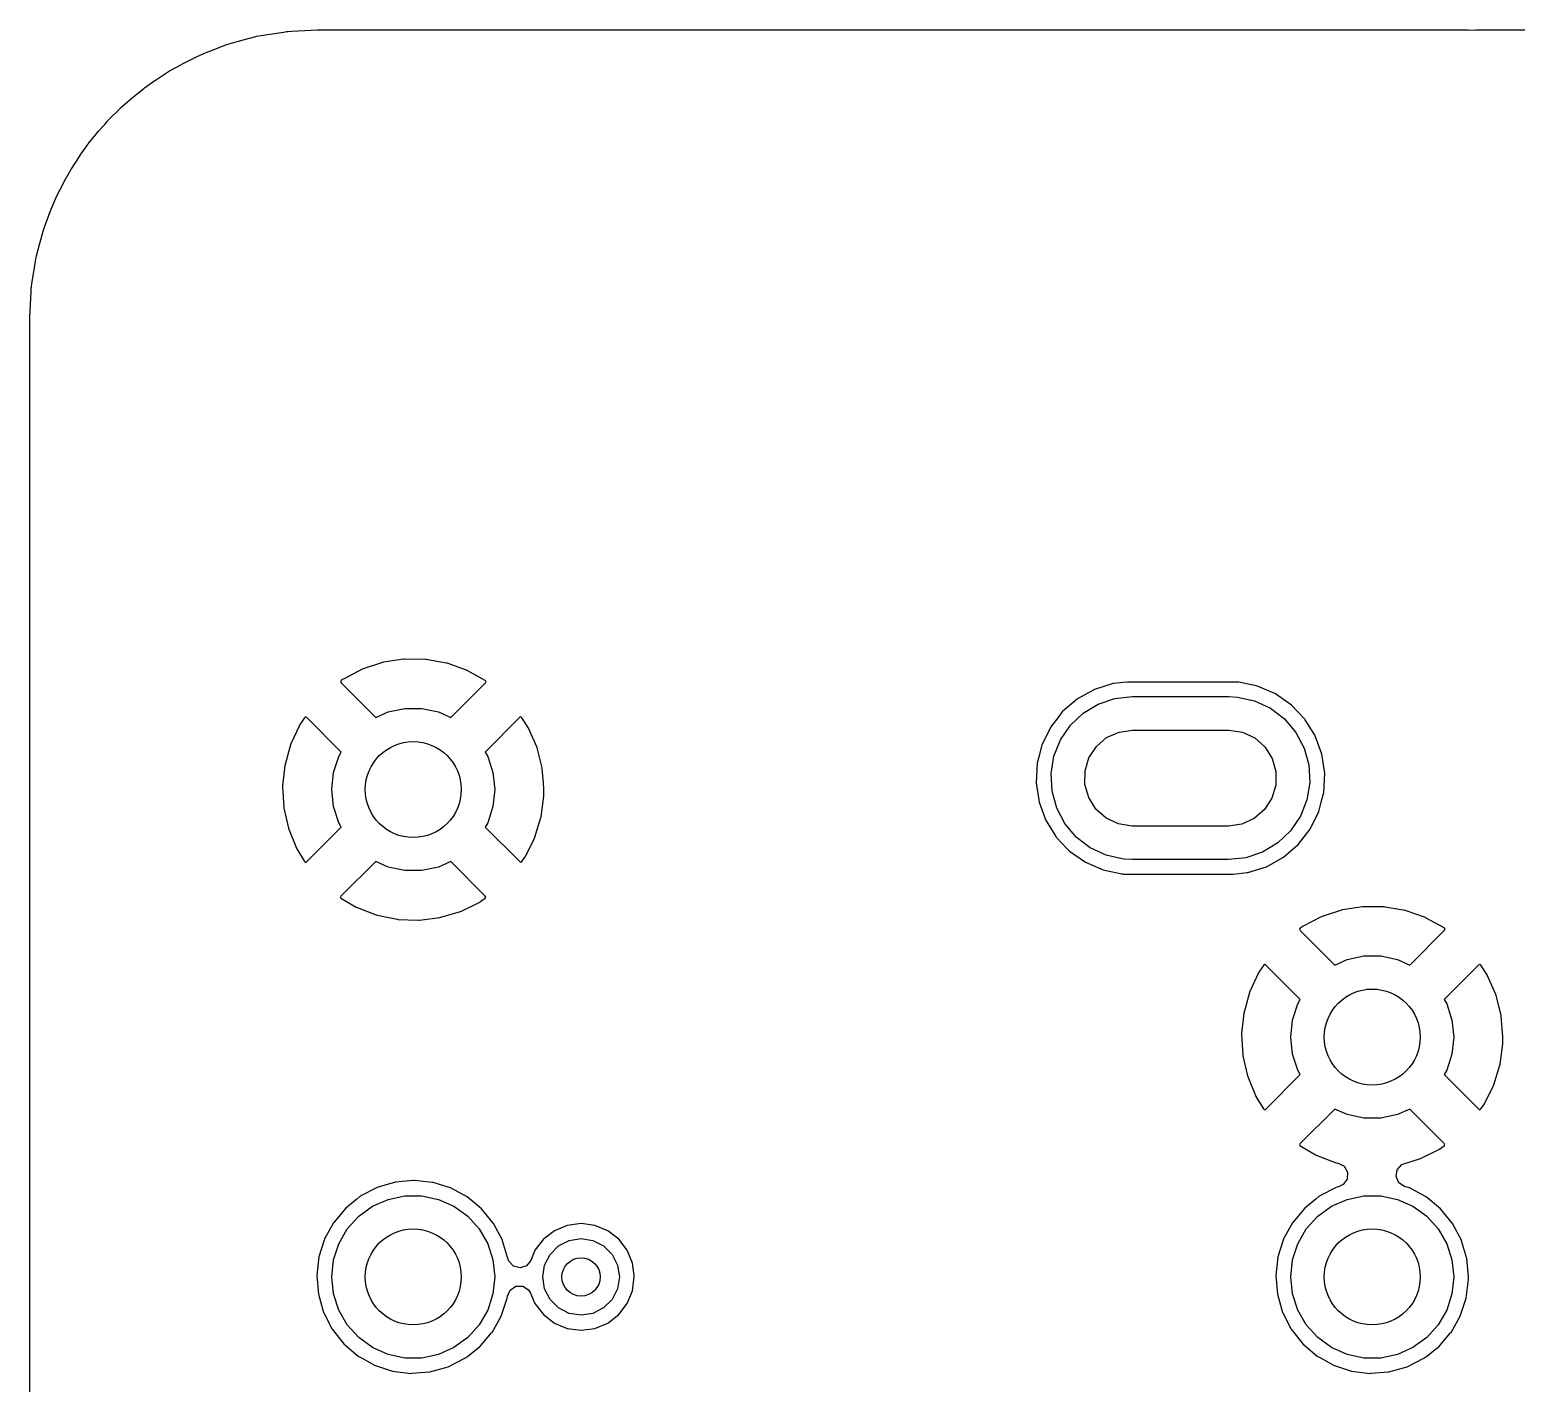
# Model space of a CAD drawing. Extents: x 4.53 to 6.3, y -4.68 to -2.19.
# Drawn here: x 4.528 to 5.138, y -3.115 to -2.559 of the extents above; entities that cross this region are included whole.
import ezdxf

# ---------------------------------------------------------------- set-up
doc = ezdxf.new("R2010")
doc.units = 0
doc.header["$MEASUREMENT"] = 0
doc.layers.add('BLACK', color=7, linetype='CONTINUOUS')

msp = doc.modelspace()

# ---------------------------------------------------------------- linework, layer by layer
at = {"layer": 'BLACK', "linetype": 'CONTINUOUS'}
for p, q in [((4.61334, -2.56376), (4.61579, -2.5631)), ((4.61579, -2.5631), (4.62042, -2.56186)), ((4.62042, -2.56186), (4.62087, -2.56176)), ((4.62087, -2.56176), (4.62519, -2.56103)), ((4.62519, -2.56103), (4.62524, -2.56102)), ((4.62524, -2.56102), (4.63176, -2.55999)), ((4.63176, -2.55999), (4.63301, -2.55979)), ((4.63301, -2.55979), (4.63351, -2.55974)), ((4.63351, -2.55974), (4.63517, -2.55964)), ((4.63517, -2.55964), (4.63518, -2.55964)), ((4.63518, -2.55964), (4.64554, -2.5591)), ((4.64554, -2.5591), (4.6458, -2.55909)), ((4.6458, -2.55909), (5.11757, -2.55909)), ((5.11757, -2.55909), (5.11811, -2.55914)), ((5.11811, -2.55926), (5.12113, -2.55907)), ((5.11811, -2.55914), (5.11811, -2.55926)), ((5.12113, -2.55907), (5.12145, -2.55906)), ((5.12145, -2.55906), (5.19685, -2.55906)), ((4.59662, -2.56984), (4.59885, -2.56892)), ((4.59885, -2.56892), (4.60137, -2.56788)), ((4.60137, -2.56788), (4.60149, -2.56783)), ((4.60149, -2.56783), (4.60812, -2.56528)), ((4.60812, -2.56528), (4.60852, -2.56515)), ((4.60852, -2.56515), (4.61325, -2.56379)), ((4.61325, -2.56379), (4.61334, -2.56376)), ((4.5853, -2.57579), (4.58989, -2.57326)), ((4.58989, -2.57326), (4.59004, -2.57318)), ((4.59004, -2.57318), (4.59627, -2.57)), ((4.59627, -2.57), (4.59662, -2.56984)), ((4.5747, -2.58293), (4.57902, -2.57986)), ((4.57902, -2.57986), (4.57919, -2.57975)), ((4.57919, -2.57975), (4.585, -2.57597)), ((4.585, -2.57597), (4.5853, -2.57579)), ((4.5689, -2.58762), (4.56909, -2.58746)), ((4.56909, -2.58746), (4.57445, -2.58312)), ((4.57445, -2.58312), (4.5747, -2.58293)), ((4.55986, -2.59623), (4.56473, -2.59136)), ((4.56473, -2.59136), (4.56493, -2.59117)), ((4.56493, -2.59117), (4.5689, -2.58762)), ((4.55612, -2.6004), (4.55788, -2.59843)), ((4.55788, -2.59843), (4.55823, -2.59804)), ((4.55823, -2.59804), (4.55967, -2.59643)), ((4.55967, -2.59643), (4.55986, -2.59623)), ((4.55162, -2.60594), (4.55596, -2.60058)), ((4.55596, -2.60058), (4.55612, -2.6004)), ((4.54448, -2.6165), (4.54825, -2.61069)), ((4.54825, -2.61069), (4.54837, -2.61052)), ((4.54837, -2.61052), (4.55143, -2.60619)), ((4.55143, -2.60619), (4.55162, -2.60594)), ((4.54176, -2.62139), (4.5443, -2.6168)), ((4.5443, -2.6168), (4.54448, -2.6165)), ((4.53851, -2.62776), (4.54168, -2.62153)), ((4.54168, -2.62153), (4.54176, -2.62139)), ((4.53645, -2.6327), (4.53834, -2.62812)), ((4.53834, -2.62812), (4.53851, -2.62776)), ((4.53379, -2.63962), (4.53633, -2.63298)), ((4.53633, -2.63298), (4.53638, -2.63286)), ((4.53638, -2.63286), (4.53645, -2.6327)), ((4.53229, -2.64474), (4.53316, -2.64173)), ((4.53316, -2.64173), (4.53365, -2.64002)), ((4.53365, -2.64002), (4.53379, -2.63962)), ((4.53037, -2.65191), (4.53177, -2.64667)), ((4.53177, -2.64667), (4.53226, -2.64483)), ((4.53226, -2.64483), (4.53229, -2.64474)), ((4.52953, -2.65669), (4.53027, -2.65236)), ((4.53027, -2.65236), (4.53037, -2.65191)), ((4.52849, -2.66326), (4.52953, -2.65674)), ((4.52953, -2.65674), (4.52953, -2.65669)), ((4.52761, -2.67704), (4.52815, -2.66668)), ((4.52815, -2.66667), (4.52824, -2.66501)), ((4.52815, -2.66668), (4.52815, -2.66667)), ((4.52824, -2.66501), (4.5283, -2.66451)), ((4.5283, -2.66451), (4.52849, -2.66326)), ((4.5276, -2.67729), (4.52761, -2.67704)), ((4.5276, -4.5668), (4.5276, -2.67729)), ((4.67241, -2.81874), (4.66444, -2.82135)), ((4.67281, -2.81865), (4.67241, -2.81874)), ((4.6811, -2.81738), (4.67281, -2.81865)), ((4.6815, -2.81735), (4.6811, -2.81738)), ((4.68988, -2.81745), (4.6815, -2.81735)), ((4.69029, -2.81749), (4.68988, -2.81745)), ((4.69854, -2.81896), (4.69029, -2.81749)), ((4.69894, -2.81907), (4.69854, -2.81896)), ((4.70684, -2.82186), (4.69894, -2.81907)), ((4.65663, -2.82538), (4.65629, -2.82559)), ((4.66407, -2.8215), (4.65663, -2.82538)), ((4.66444, -2.82135), (4.66407, -2.8215)), ((4.70721, -2.82203), (4.70684, -2.82186)), ((4.71455, -2.82608), (4.70721, -2.82203)), ((4.6555, -2.82618), (4.65517, -2.82663)), ((4.65517, -2.82663), (4.65543, -2.82712)), ((4.65543, -2.82712), (4.66962, -2.8413)), ((4.65629, -2.82559), (4.6555, -2.82618)), ((4.70046, -2.8413), (4.7147, -2.82706)), ((4.71471, -2.82619), (4.71455, -2.82608)), ((4.7147, -2.82706), (4.71498, -2.82656)), ((4.71498, -2.82656), (4.71471, -2.82619)), ((4.96472, -2.82975), (4.95772, -2.83363)), ((4.97235, -2.82736), (4.96472, -2.82975)), ((4.9726, -2.82733), (4.97235, -2.82736)), ((4.97643, -2.82694), (4.9726, -2.82733)), ((4.9726, -2.82733), (4.9726, -2.82733)), ((4.97831, -2.82675), (4.97643, -2.82694)), ((5.02356, -2.82675), (4.97831, -2.82675)), ((5.02363, -2.82676), (5.02356, -2.82675)), ((5.02382, -2.82677), (5.02363, -2.82676)), ((5.02363, -2.82676), (5.02363, -2.82676)), ((5.02363, -2.82676), (5.02363, -2.82676)), ((5.02401, -2.8268), (5.02382, -2.82677)), ((5.02984, -2.82802), (5.02401, -2.8268)), ((5.02401, -2.8268), (5.02401, -2.8268)), ((5.03166, -2.8284), (5.02984, -2.82802)), ((5.039, -2.83158), (5.03166, -2.8284)), ((5.04556, -2.83617), (5.039, -2.83158)), ((4.6747, -2.83904), (4.68154, -2.83758)), ((4.68154, -2.83758), (4.68854, -2.83758)), ((4.68854, -2.83758), (4.69538, -2.83904)), ((4.95772, -2.83363), (4.95164, -2.83884)), ((4.96008, -2.83949), (4.96628, -2.83576)), ((4.96628, -2.83576), (4.97313, -2.83346)), ((4.97313, -2.83346), (4.98031, -2.83268)), ((4.98031, -2.83268), (5.01969, -2.83268)), ((5.01969, -2.83268), (5.02342, -2.83289)), ((5.02342, -2.83289), (5.03047, -2.83446)), ((5.03047, -2.83446), (5.03702, -2.83752)), ((5.03702, -2.83752), (5.04276, -2.84191)), ((5.04573, -2.83635), (5.04556, -2.83617)), ((5.04792, -2.83867), (5.04573, -2.83635)), ((5.04573, -2.83635), (5.04573, -2.83635)), ((4.64039, -2.84143), (4.63851, -2.8442)), ((4.64088, -2.84105), (4.64039, -2.84143)), ((4.64133, -2.8413), (4.64088, -2.84105)), ((4.6555, -2.85547), (4.64133, -2.8413)), ((4.66962, -2.8413), (4.6747, -2.83904)), ((4.69538, -2.83904), (4.70046, -2.8413)), ((4.72885, -2.8412), (4.71458, -2.85547)), ((4.72923, -2.84102), (4.72885, -2.8412)), ((4.72965, -2.84139), (4.72923, -2.84102)), ((4.73221, -2.84534), (4.72965, -2.84139)), ((4.94967, -2.84139), (4.94674, -2.84516)), ((4.95149, -2.83904), (4.94967, -2.84139)), ((4.95164, -2.83884), (4.95149, -2.83904)), ((4.95149, -2.83904), (4.95149, -2.83904)), ((4.95483, -2.84445), (4.96008, -2.83949)), ((5.04276, -2.84191), (5.04743, -2.84743)), ((5.05105, -2.84198), (5.04792, -2.83867)), ((5.05119, -2.8422), (5.05105, -2.84198)), ((5.05474, -2.84793), (5.05119, -2.8422)), ((5.05119, -2.8422), (5.05119, -2.8422)), ((4.63831, -2.84455), (4.63478, -2.85216)), ((4.63851, -2.8442), (4.63831, -2.84455)), ((4.7324, -2.8457), (4.73221, -2.84534)), ((4.73574, -2.85339), (4.7324, -2.8457)), ((4.94674, -2.84516), (4.94321, -2.85234)), ((4.95077, -2.85043), (4.95483, -2.84445)), ((4.96548, -2.8532), (4.96971, -2.84956)), ((4.96971, -2.84956), (4.97479, -2.84725)), ((4.97479, -2.84725), (4.98031, -2.84646)), ((4.98031, -2.84646), (5.01969, -2.84646)), ((5.01969, -2.84646), (5.01993, -2.84646)), ((5.01993, -2.84646), (5.02544, -2.84732)), ((5.02544, -2.84732), (5.03049, -2.84969)), ((5.03049, -2.84969), (5.03468, -2.85338)), ((5.04743, -2.84743), (5.0508, -2.85382)), ((5.05514, -2.84857), (5.05474, -2.84793)), ((5.05527, -2.84879), (5.05514, -2.84857)), ((5.05803, -2.8563), (5.05527, -2.84879)), ((4.63464, -2.85254), (4.6324, -2.86062)), ((4.63478, -2.85216), (4.63464, -2.85254)), ((4.65447, -2.85725), (4.6555, -2.85547)), ((4.71458, -2.85547), (4.71561, -2.85725)), ((4.73587, -2.85377), (4.73574, -2.85339)), ((4.73792, -2.86191), (4.73587, -2.85377)), ((4.94314, -2.85258), (4.94211, -2.85654)), ((4.94321, -2.85234), (4.94314, -2.85258)), ((4.94314, -2.85258), (4.94314, -2.85258)), ((4.94808, -2.85714), (4.95077, -2.85043)), ((4.96245, -2.85788), (4.96548, -2.8532)), ((5.03468, -2.85338), (5.03765, -2.8581)), ((5.0508, -2.85382), (5.05272, -2.86079)), ((4.63232, -2.86102), (4.63143, -2.86935)), ((4.6324, -2.86062), (4.63232, -2.86102)), ((4.65231, -2.86391), (4.65447, -2.85725)), ((4.71561, -2.85725), (4.71777, -2.86391)), ((4.73798, -2.86231), (4.73792, -2.86191)), ((4.94119, -2.86008), (4.94077, -2.86808)), ((4.94211, -2.85654), (4.94119, -2.86008)), ((4.9469, -2.86427), (4.94808, -2.85714)), ((4.96085, -2.86323), (4.96245, -2.85788)), ((5.03765, -2.8581), (5.03919, -2.86347)), ((5.05272, -2.86079), (5.0531, -2.86801)), ((5.05923, -2.86421), (5.05803, -2.8563)), ((4.65157, -2.87087), (4.65231, -2.86391)), ((4.71777, -2.86391), (4.7185, -2.87087)), ((4.73846, -2.86808), (4.73798, -2.86231)), ((4.73868, -2.87073), (4.73846, -2.86808)), ((4.94077, -2.86808), (4.94197, -2.87599)), ((4.94728, -2.87149), (4.9469, -2.86427)), ((4.96081, -2.86881), (4.96085, -2.86323)), ((5.03919, -2.86347), (5.03915, -2.86905)), ((5.0531, -2.86801), (5.05192, -2.87514)), ((5.05881, -2.8722), (5.05923, -2.86421)), ((4.63143, -2.86935), (4.63142, -2.86976)), ((4.63142, -2.86976), (4.6319, -2.87813)), ((4.65231, -2.87782), (4.65157, -2.87087)), ((4.7185, -2.87087), (4.71777, -2.87782)), ((4.7375, -2.882), (4.73861, -2.87362)), ((4.73861, -2.87362), (4.73863, -2.87335)), ((4.73863, -2.87335), (4.73868, -2.871)), ((4.73868, -2.871), (4.73868, -2.87073)), ((4.9492, -2.87846), (4.94728, -2.87149)), ((4.96235, -2.87418), (4.96081, -2.86881)), ((4.96532, -2.8789), (4.96235, -2.87418)), ((5.03915, -2.86905), (5.03755, -2.8744)), ((5.05782, -2.87599), (5.05875, -2.87244)), ((5.05875, -2.87244), (5.05881, -2.8722)), ((5.05875, -2.87244), (5.05875, -2.87244)), ((4.6319, -2.87813), (4.63196, -2.87853)), ((4.63196, -2.87853), (4.6338, -2.88671)), ((4.65447, -2.88448), (4.65231, -2.87782)), ((4.71777, -2.87782), (4.71561, -2.88448)), ((4.94197, -2.87599), (4.94473, -2.8835)), ((4.95257, -2.88485), (4.9492, -2.87846)), ((4.96951, -2.88259), (4.96532, -2.8789)), ((5.03452, -2.87908), (5.03029, -2.88273)), ((5.03755, -2.8744), (5.03452, -2.87908)), ((5.05192, -2.87514), (5.04923, -2.88185)), ((5.05326, -2.88712), (5.05679, -2.87994)), ((5.05679, -2.87994), (5.05782, -2.87599)), ((4.64117, -2.90059), (4.6555, -2.88626)), ((4.6555, -2.88626), (4.65447, -2.88448)), ((4.71561, -2.88448), (4.71458, -2.88626)), ((4.71458, -2.88626), (4.72876, -2.90044)), ((4.73498, -2.89042), (4.73742, -2.8824)), ((4.73742, -2.8824), (4.7375, -2.882)), ((4.94473, -2.8835), (4.94486, -2.88371)), ((4.94486, -2.88371), (4.94486, -2.88371)), ((4.94486, -2.88371), (4.94881, -2.89009)), ((4.95724, -2.89038), (4.95257, -2.88485)), ((4.97456, -2.88497), (4.96951, -2.88259)), ((4.98007, -2.88583), (4.97456, -2.88497)), ((4.98031, -2.88583), (4.98007, -2.88583)), ((5.01969, -2.88583), (4.98031, -2.88583)), ((5.02521, -2.88504), (5.01969, -2.88583)), ((5.03029, -2.88273), (5.02521, -2.88504)), ((5.04923, -2.88185), (5.04517, -2.88783)), ((4.6338, -2.88671), (4.63392, -2.8871)), ((4.63392, -2.8871), (4.63708, -2.89487)), ((4.73111, -2.89831), (4.73483, -2.8908)), ((4.73483, -2.8908), (4.73498, -2.89042)), ((4.94881, -2.89009), (4.94881, -2.89009)), ((4.94881, -2.89009), (4.94895, -2.8903)), ((4.94895, -2.8903), (4.94912, -2.89048)), ((4.94912, -2.89048), (4.95326, -2.89487)), ((4.96298, -2.89477), (4.95724, -2.89038)), ((5.04517, -2.88783), (5.03992, -2.8928)), ((5.04836, -2.89345), (5.05326, -2.88712)), ((4.63708, -2.89487), (4.63726, -2.89523)), ((4.63726, -2.89523), (4.64041, -2.90037)), ((4.72969, -2.90035), (4.73091, -2.89866)), ((4.73091, -2.89866), (4.73111, -2.89831)), ((4.95326, -2.89487), (4.95444, -2.89611)), ((4.95444, -2.89611), (4.961, -2.9007)), ((4.96953, -2.89782), (4.96298, -2.89477)), ((4.97658, -2.8994), (4.96953, -2.89782)), ((5.03372, -2.89652), (5.02687, -2.89883)), ((5.03992, -2.8928), (5.03372, -2.89652)), ((5.03528, -2.90253), (5.04228, -2.89865)), ((5.04228, -2.89865), (5.04836, -2.89345)), ((4.64041, -2.90037), (4.64082, -2.90074)), ((4.64082, -2.90074), (4.64117, -2.90059)), ((4.66962, -2.90043), (4.65538, -2.91466)), ((4.6747, -2.90269), (4.66962, -2.90043)), ((4.68154, -2.90415), (4.6747, -2.90269)), ((4.68854, -2.90415), (4.68154, -2.90415)), ((4.69538, -2.90269), (4.68854, -2.90415)), ((4.70046, -2.90043), (4.69538, -2.90269)), ((4.71459, -2.91456), (4.70046, -2.90043)), ((4.72876, -2.90044), (4.72923, -2.9007)), ((4.72923, -2.9007), (4.72969, -2.90035)), ((4.961, -2.9007), (4.96834, -2.90388)), ((4.96834, -2.90388), (4.96947, -2.90412)), ((4.96947, -2.90412), (4.97599, -2.90548)), ((4.98031, -2.89961), (4.97658, -2.8994)), ((5.01969, -2.89961), (4.98031, -2.89961)), ((5.02687, -2.89883), (5.01969, -2.89961)), ((5.02765, -2.90493), (5.03528, -2.90253)), ((4.97599, -2.90548), (4.97599, -2.90548)), ((4.97599, -2.90548), (4.97618, -2.90552)), ((4.97618, -2.90552), (4.97637, -2.90553)), ((4.97637, -2.90553), (4.97637, -2.90553)), ((4.97637, -2.90553), (4.97637, -2.90553)), ((4.97637, -2.90553), (4.97644, -2.90553)), ((4.97644, -2.90553), (5.02169, -2.90553)), ((5.02169, -2.90553), (5.02399, -2.9053)), ((5.02399, -2.9053), (5.0274, -2.90495)), ((5.0274, -2.90495), (5.02765, -2.90493)), ((5.0274, -2.90495), (5.0274, -2.90495)), ((4.65538, -2.91466), (4.65512, -2.91515)), ((4.65512, -2.91515), (4.65533, -2.91543)), ((4.65533, -2.91543), (4.66168, -2.91914)), ((4.7048, -2.92073), (4.71233, -2.91704)), ((4.71233, -2.91704), (4.71267, -2.91683)), ((4.71267, -2.91683), (4.71454, -2.9155)), ((4.71454, -2.9155), (4.71487, -2.91508)), ((4.71487, -2.91508), (4.71459, -2.91456)), ((4.66168, -2.91914), (4.66205, -2.91932)), ((4.66205, -2.91932), (4.66988, -2.92231)), ((4.66988, -2.92231), (4.67027, -2.92242)), ((4.67027, -2.92242), (4.67849, -2.9241)), ((4.69639, -2.92328), (4.70442, -2.92087)), ((4.70442, -2.92087), (4.7048, -2.92073)), ((5.05777, -2.92308), (5.05033, -2.92695)), ((5.05814, -2.92292), (5.05777, -2.92308)), ((5.06611, -2.92032), (5.05814, -2.92292)), ((5.06651, -2.92022), (5.06611, -2.92032)), ((5.0748, -2.91895), (5.06651, -2.92022)), ((5.0752, -2.91893), (5.0748, -2.91895)), ((5.08359, -2.91903), (5.0752, -2.91893)), ((5.08399, -2.91907), (5.08359, -2.91903)), ((5.09224, -2.92054), (5.08399, -2.91907)), ((5.09264, -2.92064), (5.09224, -2.92054)), ((5.10054, -2.92344), (5.09264, -2.92064)), ((4.67849, -2.9241), (4.67889, -2.92414)), ((4.67889, -2.92414), (4.68727, -2.92445)), ((4.68727, -2.92445), (4.68767, -2.92443)), ((4.68767, -2.92443), (4.69599, -2.92337)), ((4.69599, -2.92337), (4.69639, -2.92328)), ((5.0492, -2.92776), (5.04887, -2.92821)), ((5.04887, -2.92821), (5.04913, -2.92869)), ((5.04913, -2.92869), (5.06332, -2.94288)), ((5.04999, -2.92717), (5.0492, -2.92776)), ((5.05033, -2.92695), (5.04999, -2.92717)), ((5.09416, -2.94288), (5.1084, -2.92864)), ((5.10091, -2.92361), (5.10054, -2.92344)), ((5.10825, -2.92766), (5.10091, -2.92361)), ((5.10841, -2.92776), (5.10825, -2.92766)), ((5.1084, -2.92864), (5.10868, -2.92813)), ((5.10868, -2.92813), (5.10841, -2.92776)), ((5.06332, -2.94288), (5.0684, -2.94061)), ((5.0684, -2.94061), (5.07524, -2.93916)), ((5.07524, -2.93916), (5.08224, -2.93916)), ((5.08224, -2.93916), (5.08908, -2.94061)), ((5.08908, -2.94061), (5.09416, -2.94288)), ((5.03201, -2.94613), (5.02848, -2.95373)), ((5.03221, -2.94577), (5.03201, -2.94613)), ((5.0341, -2.94301), (5.03221, -2.94577)), ((5.03458, -2.94263), (5.0341, -2.94301)), ((5.03503, -2.94288), (5.03458, -2.94263)), ((5.0492, -2.95704), (5.03503, -2.94288)), ((5.12255, -2.94277), (5.10828, -2.95704)), ((5.12293, -2.9426), (5.12255, -2.94277)), ((5.12335, -2.94296), (5.12293, -2.9426)), ((5.12591, -2.94692), (5.12335, -2.94296)), ((5.1261, -2.94728), (5.12591, -2.94692)), ((5.12944, -2.95497), (5.1261, -2.94728)), ((5.02834, -2.95411), (5.0261, -2.96219)), ((5.02848, -2.95373), (5.02834, -2.95411)), ((5.04601, -2.96548), (5.04817, -2.95883)), ((5.04817, -2.95883), (5.0492, -2.95704)), ((5.10828, -2.95704), (5.10931, -2.95883)), ((5.10931, -2.95883), (5.11147, -2.96548)), ((5.12958, -2.95535), (5.12944, -2.95497)), ((5.13162, -2.96348), (5.12958, -2.95535)), ((5.02602, -2.96259), (5.02513, -2.97093)), ((5.0261, -2.96219), (5.02602, -2.96259)), ((5.04528, -2.97244), (5.04601, -2.96548)), ((5.11147, -2.96548), (5.1122, -2.97244)), ((5.13168, -2.96388), (5.13162, -2.96348)), ((5.13238, -2.97231), (5.13168, -2.96388)), ((5.02513, -2.97093), (5.02512, -2.97133)), ((5.02512, -2.97133), (5.0256, -2.9797)), ((5.04601, -2.9794), (5.04528, -2.97244)), ((5.1122, -2.97244), (5.11147, -2.9794)), ((5.1312, -2.98358), (5.13231, -2.97519)), ((5.13231, -2.97519), (5.13233, -2.97493)), ((5.13233, -2.97493), (5.13238, -2.97257)), ((5.13238, -2.97257), (5.13238, -2.97231)), ((5.0256, -2.9797), (5.02566, -2.98011)), ((5.02566, -2.98011), (5.0275, -2.98829)), ((5.04817, -2.98605), (5.04601, -2.9794)), ((5.11147, -2.9794), (5.10931, -2.98605)), ((5.12868, -2.99199), (5.13112, -2.98397)), ((5.13112, -2.98397), (5.1312, -2.98358)), ((5.0275, -2.98829), (5.02762, -2.98867)), ((5.02762, -2.98867), (5.03078, -2.99644)), ((5.03487, -3.00217), (5.0492, -2.98784)), ((5.0492, -2.98784), (5.04817, -2.98605)), ((5.10931, -2.98605), (5.10828, -2.98784)), ((5.10828, -2.98784), (5.12246, -3.00202)), ((5.12482, -2.99989), (5.12853, -2.99237)), ((5.12853, -2.99237), (5.12868, -2.99199)), ((5.03078, -2.99644), (5.03096, -2.9968)), ((5.03096, -2.9968), (5.03411, -3.00195)), ((5.03411, -3.00195), (5.03452, -3.00232)), ((5.03452, -3.00232), (5.03487, -3.00217)), ((5.06332, -3.00201), (5.04908, -3.01624)), ((5.0684, -3.00427), (5.06332, -3.00201)), ((5.09416, -3.00201), (5.08908, -3.00427)), ((5.10829, -3.01614), (5.09416, -3.00201)), ((5.12246, -3.00202), (5.12293, -3.00228)), ((5.12293, -3.00228), (5.12339, -3.00192)), ((5.12339, -3.00192), (5.12461, -3.00024)), ((5.12461, -3.00024), (5.12482, -2.99989)), ((5.07524, -3.00572), (5.0684, -3.00427)), ((5.08224, -3.00572), (5.07524, -3.00572)), ((5.08908, -3.00427), (5.08224, -3.00572)), ((5.04908, -3.01624), (5.04882, -3.01673)), ((5.04882, -3.01673), (5.04903, -3.017)), ((5.04903, -3.017), (5.05538, -3.02072)), ((5.05538, -3.02072), (5.05575, -3.02089)), ((5.0985, -3.0223), (5.10603, -3.01861)), ((5.10603, -3.01861), (5.10638, -3.0184)), ((5.10638, -3.0184), (5.10824, -3.01708)), ((5.10824, -3.01708), (5.10857, -3.01665)), ((5.10857, -3.01665), (5.10829, -3.01614)), ((5.05575, -3.02089), (5.06358, -3.02389)), ((5.06358, -3.02389), (5.06397, -3.024)), ((5.06397, -3.024), (5.0648, -3.02417)), ((5.0648, -3.02417), (5.06727, -3.02547)), ((5.06727, -3.02547), (5.06864, -3.02791)), ((5.08859, -3.02964), (5.08903, -3.02688)), ((5.08903, -3.02688), (5.09089, -3.0248)), ((5.09089, -3.0248), (5.09209, -3.02426)), ((5.09209, -3.02426), (5.09812, -3.02245)), ((5.09812, -3.02245), (5.0985, -3.0223)), ((4.67432, -3.03296), (4.67021, -3.03417)), ((4.67739, -3.03206), (4.67432, -3.03296)), ((4.67762, -3.03199), (4.67739, -3.03206)), ((4.67739, -3.03206), (4.67739, -3.03206)), ((4.67786, -3.03196), (4.67762, -3.03199)), ((4.68049, -3.03173), (4.67786, -3.03196)), ((4.67786, -3.03196), (4.67786, -3.03196)), ((4.68532, -3.03129), (4.68049, -3.03173)), ((4.68556, -3.03131), (4.68532, -3.03129)), ((4.69276, -3.03207), (4.68556, -3.03131)), ((4.68556, -3.03131), (4.68556, -3.03131)), ((4.693, -3.03209), (4.69276, -3.03207)), ((4.69276, -3.03207), (4.69276, -3.03207)), ((4.69323, -3.03217), (4.693, -3.03209)), ((4.69579, -3.03296), (4.69323, -3.03217)), ((4.69323, -3.03217), (4.69323, -3.03217)), ((4.70038, -3.03438), (4.69579, -3.03296)), ((5.06683, -3.03296), (5.06521, -3.03379)), ((5.06848, -3.0307), (5.06683, -3.03296)), ((5.06864, -3.02791), (5.06848, -3.0307)), ((5.08972, -3.0322), (5.08859, -3.02964)), ((5.09204, -3.03375), (5.08972, -3.0322)), ((4.66182, -3.03899), (4.65735, -3.04259)), ((4.66318, -3.0379), (4.66182, -3.03899)), ((4.66337, -3.03775), (4.66318, -3.0379)), ((4.66318, -3.0379), (4.66318, -3.0379)), ((4.66358, -3.03763), (4.66337, -3.03775)), ((4.67, -3.03428), (4.66358, -3.03763)), ((4.66358, -3.03763), (4.66358, -3.03763)), ((4.66831, -3.04188), (4.6747, -3.03904)), ((4.67021, -3.03417), (4.67, -3.03428)), ((4.6747, -3.03904), (4.68154, -3.03758)), ((4.68154, -3.03758), (4.68854, -3.03758)), ((4.68854, -3.03758), (4.69538, -3.03904)), ((4.69538, -3.03904), (4.70177, -3.04188)), ((4.70717, -3.03805), (4.70038, -3.03438)), ((4.71312, -3.04298), (4.70717, -3.03805)), ((5.05552, -3.03899), (5.05105, -3.04259)), ((5.05688, -3.0379), (5.05552, -3.03899)), ((5.05707, -3.03775), (5.05688, -3.0379)), ((5.05688, -3.0379), (5.05688, -3.0379)), ((5.05728, -3.03763), (5.05707, -3.03775)), ((5.0637, -3.03428), (5.05728, -3.03763)), ((5.05728, -3.03763), (5.05728, -3.03763)), ((5.06201, -3.04188), (5.0684, -3.03904)), ((5.06391, -3.03417), (5.0637, -3.03428)), ((5.06521, -3.03379), (5.06391, -3.03417)), ((5.0684, -3.03904), (5.07524, -3.03758)), ((5.07524, -3.03758), (5.08224, -3.03758)), ((5.08224, -3.03758), (5.08908, -3.03904)), ((5.08908, -3.03904), (5.09547, -3.04188)), ((5.09408, -3.03438), (5.09204, -3.03375)), ((5.10087, -3.03805), (5.09408, -3.03438)), ((5.10683, -3.04298), (5.10087, -3.03805)), ((4.65735, -3.04259), (4.65238, -3.0485)), ((4.66265, -3.046), (4.66831, -3.04188)), ((4.70177, -3.04188), (4.70743, -3.046)), ((4.71801, -3.04896), (4.71312, -3.04298)), ((5.05105, -3.04259), (5.04608, -3.0485)), ((5.05635, -3.046), (5.06201, -3.04188)), ((5.09547, -3.04188), (5.10113, -3.046)), ((5.11171, -3.04896), (5.10683, -3.04298)), ((4.65226, -3.04872), (4.65039, -3.05213)), ((4.65238, -3.0485), (4.65226, -3.04872)), ((4.65226, -3.04872), (4.65226, -3.04872)), ((4.65447, -3.05725), (4.65797, -3.0512)), ((4.65797, -3.0512), (4.66265, -3.046)), ((4.70743, -3.046), (4.71211, -3.0512)), ((4.71211, -3.0512), (4.71561, -3.05725)), ((4.72163, -3.05578), (4.71801, -3.04896)), ((4.74828, -3.04975), (4.74301, -3.05193)), ((4.75394, -3.04901), (4.74828, -3.04975)), ((4.75959, -3.04975), (4.75394, -3.04901)), ((4.76487, -3.05193), (4.75959, -3.04975)), ((5.04597, -3.04872), (5.04409, -3.05213)), ((5.04608, -3.0485), (5.04597, -3.04872)), ((5.04597, -3.04872), (5.04597, -3.04872)), ((5.04817, -3.05725), (5.05167, -3.0512)), ((5.05167, -3.0512), (5.05635, -3.046)), ((5.10113, -3.046), (5.10581, -3.0512)), ((5.10581, -3.0512), (5.10931, -3.05725)), ((5.11533, -3.05578), (5.11171, -3.04896)), ((4.6485, -3.05578), (4.64632, -3.06264)), ((4.64859, -3.0555), (4.6485, -3.05578)), ((4.64866, -3.05527), (4.64859, -3.0555)), ((4.64859, -3.0555), (4.64859, -3.0555)), ((4.65039, -3.05213), (4.64866, -3.05527)), ((4.65231, -3.06391), (4.65447, -3.05725)), ((4.71561, -3.05725), (4.71777, -3.06391)), ((4.7217, -3.05602), (4.72163, -3.05578)), ((4.7238, -3.06295), (4.7217, -3.05602)), ((4.73848, -3.05541), (4.73501, -3.05994)), ((4.74301, -3.05193), (4.73848, -3.05541)), ((4.74468, -3.05813), (4.74907, -3.05589)), ((4.74907, -3.05589), (4.75394, -3.05512)), ((4.75394, -3.05512), (4.7588, -3.05589)), ((4.7588, -3.05589), (4.76319, -3.05813)), ((4.76939, -3.05541), (4.76487, -3.05193)), ((4.77287, -3.05994), (4.76939, -3.05541)), ((5.0422, -3.05578), (5.04002, -3.06264)), ((5.04229, -3.0555), (5.0422, -3.05578)), ((5.04236, -3.05527), (5.04229, -3.0555)), ((5.04229, -3.0555), (5.04229, -3.0555)), ((5.04409, -3.05213), (5.04236, -3.05527)), ((5.04601, -3.06391), (5.04817, -3.05725)), ((5.10931, -3.05725), (5.11147, -3.06391)), ((5.1154, -3.05602), (5.11533, -3.05578)), ((5.1175, -3.06295), (5.1154, -3.05602)), ((4.64632, -3.06264), (4.64546, -3.07031)), ((4.72387, -3.06318), (4.7238, -3.06295)), ((4.72387, -3.06326), (4.72387, -3.06318)), ((4.72427, -3.06441), (4.72387, -3.06326)), ((4.73488, -3.06024), (4.73329, -3.06409)), ((4.73501, -3.05994), (4.73488, -3.06024)), ((4.73488, -3.06024), (4.73488, -3.06024)), ((4.73896, -3.066), (4.7412, -3.06161)), ((4.7412, -3.06161), (4.74468, -3.05813)), ((4.76319, -3.05813), (4.76668, -3.06161)), ((4.76668, -3.06161), (4.76891, -3.066)), ((4.77505, -3.06521), (4.77287, -3.05994)), ((5.04002, -3.06264), (5.03916, -3.07031)), ((5.11757, -3.06318), (5.1175, -3.06295)), ((5.1175, -3.06295), (5.1175, -3.06295)), ((5.11832, -3.07087), (5.11757, -3.06318)), ((4.65157, -3.07087), (4.65231, -3.06391)), ((4.71777, -3.06391), (4.7185, -3.07087)), ((4.72617, -3.06646), (4.72427, -3.06441)), ((4.72888, -3.06715), (4.72617, -3.06646)), ((4.73153, -3.06626), (4.72888, -3.06715)), ((4.73329, -3.06409), (4.73153, -3.06626)), ((4.73819, -3.07087), (4.73896, -3.066)), ((4.76891, -3.066), (4.76969, -3.07087)), ((4.77572, -3.07031), (4.77505, -3.06521)), ((5.04528, -3.07087), (5.04601, -3.06391)), ((5.11147, -3.06391), (5.1122, -3.07087)), ((4.64546, -3.07031), (4.64611, -3.07801)), ((4.65231, -3.07782), (4.65157, -3.07087)), ((4.7185, -3.07087), (4.71777, -3.07782)), ((4.72486, -3.07626), (4.72718, -3.07471)), ((4.72718, -3.07471), (4.72998, -3.07466)), ((4.72998, -3.07466), (4.73235, -3.07613)), ((4.73896, -3.07573), (4.73819, -3.07087)), ((4.7412, -3.08012), (4.73896, -3.07573)), ((4.76891, -3.07573), (4.76668, -3.08012)), ((4.76969, -3.07087), (4.76891, -3.07573)), ((4.77505, -3.07652), (4.7758, -3.07087)), ((4.7758, -3.07087), (4.77572, -3.07031)), ((5.03916, -3.07031), (5.03981, -3.07801)), ((5.04601, -3.07782), (5.04528, -3.07087)), ((5.1122, -3.07087), (5.11147, -3.07782)), ((5.11734, -3.07964), (5.11831, -3.07197)), ((5.11831, -3.07197), (5.11832, -3.07087)), ((4.64611, -3.07801), (4.64824, -3.08544)), ((4.65447, -3.08448), (4.65231, -3.07782)), ((4.71777, -3.07782), (4.71561, -3.08448)), ((4.7212, -3.08696), (4.72364, -3.07964)), ((4.72364, -3.07964), (4.72374, -3.07882)), ((4.72374, -3.07882), (4.72486, -3.07626)), ((4.73235, -3.07613), (4.73324, -3.07754)), ((4.73324, -3.07754), (4.73501, -3.0818)), ((4.73501, -3.0818), (4.73848, -3.08632)), ((4.74468, -3.08361), (4.7412, -3.08012)), ((4.76668, -3.08012), (4.76319, -3.08361)), ((4.76939, -3.08632), (4.77287, -3.0818)), ((4.77287, -3.0818), (4.77505, -3.07652)), ((5.03981, -3.07801), (5.04194, -3.08544)), ((5.04817, -3.08448), (5.04601, -3.07782)), ((5.11147, -3.07782), (5.10931, -3.08448)), ((5.1149, -3.08696), (5.11734, -3.07964)), ((4.64824, -3.08544), (4.64835, -3.08565)), ((4.64835, -3.08565), (4.65166, -3.09209)), ((4.65797, -3.09054), (4.65447, -3.08448)), ((4.71561, -3.08448), (4.71211, -3.09054)), ((4.71738, -3.09368), (4.7212, -3.08696)), ((4.73848, -3.08632), (4.74301, -3.0898)), ((4.74907, -3.08584), (4.74468, -3.08361)), ((4.75394, -3.08661), (4.74907, -3.08584)), ((4.7588, -3.08584), (4.75394, -3.08661)), ((4.76319, -3.08361), (4.7588, -3.08584)), ((4.76487, -3.0898), (4.76939, -3.08632)), ((5.04194, -3.08544), (5.04205, -3.08565)), ((5.04205, -3.08565), (5.04536, -3.09209)), ((5.05167, -3.09054), (5.04817, -3.08448)), ((5.10931, -3.08448), (5.10581, -3.09054)), ((5.11108, -3.09368), (5.1149, -3.08696)), ((4.65166, -3.09209), (4.65166, -3.09209)), ((4.65166, -3.09209), (4.65177, -3.09231)), ((4.65177, -3.09231), (4.65657, -3.09836)), ((4.66265, -3.09574), (4.65797, -3.09054)), ((4.71211, -3.09054), (4.70743, -3.09574)), ((4.71351, -3.09817), (4.71722, -3.09387)), ((4.71722, -3.09387), (4.71738, -3.09368)), ((4.71722, -3.09387), (4.71722, -3.09387)), ((4.74301, -3.0898), (4.74828, -3.09198)), ((4.74828, -3.09198), (4.75394, -3.09273)), ((4.75394, -3.09273), (4.75959, -3.09198)), ((4.75959, -3.09198), (4.76487, -3.0898)), ((5.04536, -3.09209), (5.04536, -3.09209)), ((5.04536, -3.09209), (5.04547, -3.09231)), ((5.04547, -3.09231), (5.05027, -3.09836)), ((5.05635, -3.09574), (5.05167, -3.09054)), ((5.10581, -3.09054), (5.10113, -3.09574)), ((5.10721, -3.09817), (5.11092, -3.09387)), ((5.11092, -3.09387), (5.11108, -3.09368)), ((5.11092, -3.09387), (5.11092, -3.09387)), ((4.65657, -3.09836), (4.66245, -3.10337)), ((4.66831, -3.09985), (4.66265, -3.09574)), ((4.6747, -3.10269), (4.66831, -3.09985)), ((4.70177, -3.09985), (4.69538, -3.10269)), ((4.70743, -3.09574), (4.70177, -3.09985)), ((4.70742, -3.10337), (4.71214, -3.09968)), ((4.71214, -3.09968), (4.71233, -3.09953)), ((4.71233, -3.09953), (4.71351, -3.09817)), ((5.05027, -3.09836), (5.05615, -3.10337)), ((5.06201, -3.09985), (5.05635, -3.09574)), ((5.0684, -3.10269), (5.06201, -3.09985)), ((5.09547, -3.09985), (5.08908, -3.10269)), ((5.10113, -3.09574), (5.09547, -3.09985)), ((5.10112, -3.10337), (5.10584, -3.09968)), ((5.10584, -3.09968), (5.10604, -3.09953)), ((5.10604, -3.09953), (5.10721, -3.09817)), ((4.66245, -3.10337), (4.66266, -3.10349)), ((4.66266, -3.10349), (4.66266, -3.10349)), ((4.66266, -3.10349), (4.66409, -3.10428)), ((4.66409, -3.10428), (4.66919, -3.10714)), ((4.68154, -3.10415), (4.6747, -3.10269)), ((4.68854, -3.10415), (4.68154, -3.10415)), ((4.69538, -3.10269), (4.68854, -3.10415)), ((4.69935, -3.10777), (4.70625, -3.10428)), ((4.70625, -3.10428), (4.70742, -3.10337)), ((5.05615, -3.10337), (5.05636, -3.10349)), ((5.05636, -3.10349), (5.05636, -3.10349)), ((5.05636, -3.10349), (5.05779, -3.10428)), ((5.05779, -3.10428), (5.06289, -3.10714)), ((5.07524, -3.10415), (5.0684, -3.10269)), ((5.08224, -3.10415), (5.07524, -3.10415)), ((5.08908, -3.10269), (5.08224, -3.10415)), ((5.09305, -3.10777), (5.09995, -3.10428)), ((5.09995, -3.10428), (5.10112, -3.10337)), ((4.66919, -3.10714), (4.67654, -3.10952)), ((4.67654, -3.10952), (4.68421, -3.11044)), ((4.68421, -3.11044), (4.68445, -3.11042)), ((4.68445, -3.11042), (4.69167, -3.10986)), ((4.68445, -3.11042), (4.68445, -3.11042)), ((4.69167, -3.10986), (4.69191, -3.10985)), ((4.69167, -3.10986), (4.69167, -3.10986)), ((4.69191, -3.10985), (4.69935, -3.10777)), ((5.06289, -3.10714), (5.07024, -3.10952)), ((5.07024, -3.10952), (5.07791, -3.11044)), ((5.07791, -3.11044), (5.07815, -3.11042)), ((5.07815, -3.11042), (5.08537, -3.10986)), ((5.07815, -3.11042), (5.07815, -3.11042)), ((5.08537, -3.10986), (5.08561, -3.10985)), ((5.08537, -3.10986), (5.08537, -3.10986)), ((5.08561, -3.10985), (5.09305, -3.10777))]:
    msp.add_line(p, q, dxfattribs=at)
at = {"layer": 'BLACK'}
for centre, radius in [((4.68504, -2.87087), 0.01969), ((5.07874, -2.97244), 0.01969), ((4.68504, -3.07087), 0.01969), ((5.07874, -3.07087), 0.01969), ((4.75394, -3.07087), 0.00787)]:
    msp.add_circle(centre, radius, dxfattribs=at)

doc.saveas('drawing.dxf')
